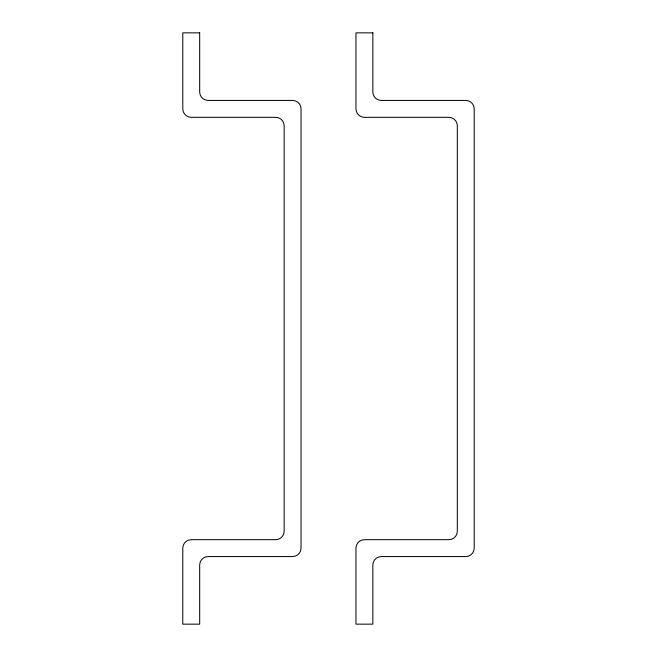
<?xml version="1.0" encoding="UTF-8"?>
<svg xmlns="http://www.w3.org/2000/svg" width="657" height="657" viewBox="0 0 657 657"><rect width="100%" height="100%" fill="white"/><g stroke="black" fill="none" stroke-linecap="round" stroke-linejoin="round"><path stroke-width="0.99" d="M199.679 32.85L182.786 32.85L182.786 108.873A8.451 8.451 0 0 0 191.236 117.324L275.702 117.324A8.451 8.451 0 0 1 284.153 125.766L284.153 531.234A8.451 8.451 0 0 1 275.702 539.676L191.236 539.676A8.451 8.451 0 0 0 182.786 548.127L182.786 624.15L199.679 624.15L199.679 565.02A8.451 8.451 0 0 1 208.129 556.569L292.603 556.569A8.451 8.451 0 0 0 301.046 548.127L301.046 108.873A8.451 8.451 0 0 0 292.603 100.431L208.129 100.431A8.451 8.451 0 0 1 199.679 91.98L199.679 32.85M372.848 32.85L355.954 32.85L355.954 108.873A8.451 8.451 0 0 0 364.397 117.324L448.871 117.324A8.451 8.451 0 0 1 457.321 125.766L457.321 531.234A8.451 8.451 0 0 1 448.871 539.676L364.397 539.676A8.451 8.451 0 0 0 355.954 548.127L355.954 624.15L372.848 624.15L372.848 565.02A8.451 8.451 0 0 1 381.298 556.569L465.764 556.569A8.451 8.451 0 0 0 474.214 548.127L474.214 108.873A8.451 8.451 0 0 0 465.764 100.431L381.298 100.431A8.451 8.451 0 0 1 372.848 91.98L372.848 32.85"/></g></svg>
